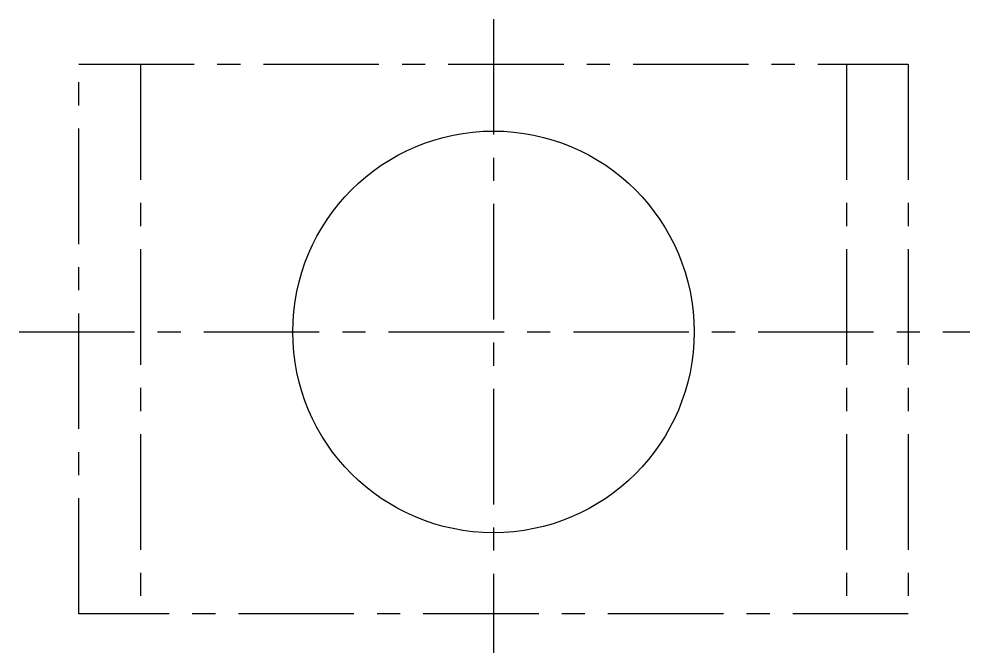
# Model space of a CAD drawing. Header units: millimetres. Extents: x 81 to 342, y 78 to 252.
import ezdxf

# ---------------------------------------------------------------- set-up
doc = ezdxf.new("R2010")
doc.units = ezdxf.units.MM
doc.linetypes.add('CENTER', pattern=[50.8, 31.75, -6.35, 6.35, -6.35])
doc.layers.add('点画线', color=1, linetype='CENTER')
doc.layers.add('粗实线', color=7, linetype='Continuous')

msp = doc.modelspace()

# ---------------------------------------------------------------- linework, layer by layer
at = {"layer": '点画线'}
for p, q in [((211.36, 251.72), (211.36, 77.56)), ((114.31, 239.28), (114.31, 88.3)), ((308.42, 239.28), (308.42, 88.3)), ((80.92, 165.77), (342.37, 165.77))]:
    msp.add_line(p, q, dxfattribs=at)
msp.add_lwpolyline([(97.33, 239.28), (325.4, 239.28), (325.4, 88.3), (97.33, 88.3)], close=True, dxfattribs=at)
at = {"layer": '粗实线'}
msp.add_circle((211.36, 165.77), 55.18, dxfattribs=at)

doc.saveas('drawing.dxf')
